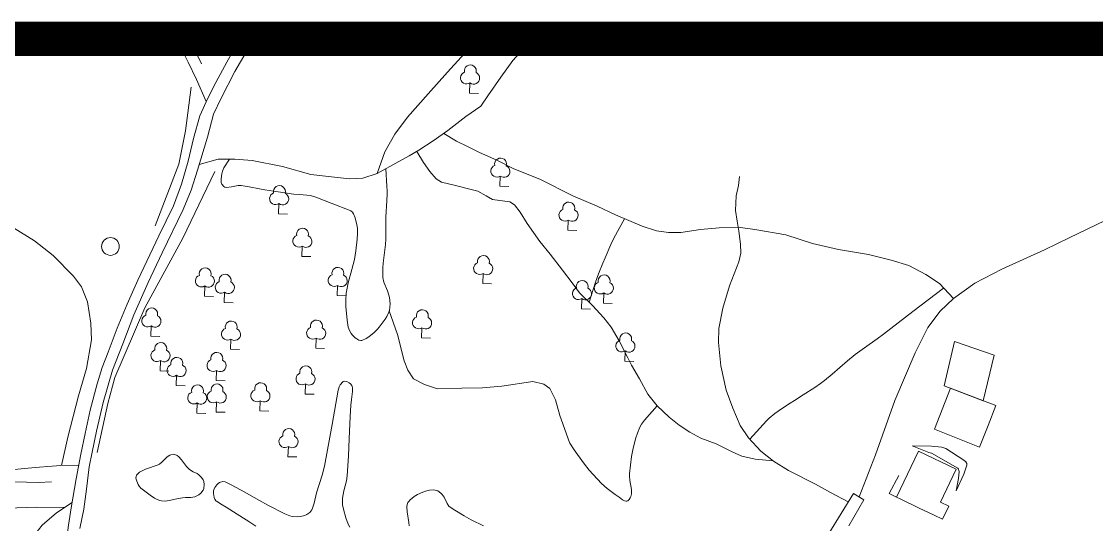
# Model space of a CAD drawing. Header units: millimetres. Extents: x 10 to 1007146, y 455139 to 1110758.
# Drawn here: x 503376.89 to 503401.91, y 555463.09 to 555474.79 of the extents above; entities that cross this region are included whole.
import ezdxf

# ---------------------------------------------------------------- set-up
doc = ezdxf.new("R2010")
doc.units = ezdxf.units.MM
doc.header["$LTSCALE"] = 10
doc.layers.add('CADRE', color=7, linetype='Continuous')
for name, color, linetype, lineweight in [('Hceau', 152, 'Continuous', 0), ('Hpuit', 152, 'Continuous', 0), ('OACCIDENT', 5, 'Continuous', 0), ('PBDUR', 1, 'Continuous', 0), ('PCLOTURE GRILLAGE', 30, 'Continuous', 0), ('PISTE', 1, 'Continuous', 0), ('PLIMCULTURE', 2, 'Continuous', 0), ('PMUR', 4, 'Continuous', 0), ('PVCLOTURE', 70, 'Continuous', 0), ('Varbre', 70, 'Continuous', 0), ('Vbrousailles', 70, 'Continuous', 0), ('Vjardin', 70, 'Continuous', 0), ('VVERGER PLANTATION', 3, 'Continuous', 0)]:
    doc.layers.add(name, color=color, linetype=linetype, lineweight=lineweight)

# ---------------------------------------------------------------- blocks, each defined once
blk = doc.blocks.new('A_I_B_1_1_1_1')
at = {"color": 0, "linetype": 'ByBlock', "flags": 128}
blk.add_lwpolyline([(1865.42538, 0.005183), (0, 0), (0.000733, 2131.921546)], dxfattribs=at)
at = {"color": 0, "linetype": 'ByBlock', "lineweight": -2}
for centre, radius, start, end in [((-0.006168, 4618.737865), 1244.033794897658, 344.52592, 195.330408), ((-740.717811, 3132.577247), 1244.980238706148, 111.637039, 306.510073), ((743.758883, 3129.093826), 1243.997082369691, 233.281948, 68.53724)]:
    blk.add_arc(centre, radius, start, end, dxfattribs=at)
blk = doc.blocks.new('puits_4')
at = {"layer": 'Hpuit', "color": 152, "linetype": 'Continuous', "lineweight": 0}
blk.add_circle((0, 0), 184.0799125992892, dxfattribs=at)

msp = doc.modelspace()

# ---------------------------------------------------------------- linework, layer by layer
at = {"elevation": -0.3541890150082452}
msp.add_lwpolyline([(503345.1074652424, 555474.3865933891), (503435.1138354588, 555474.3934711379), (503435.1209353135, 555381.4804874847), (503345.1145650972, 555381.473609736)], close=True, dxfattribs=at)
at = {"layer": 'CADRE', "color": 0, "lineweight": -2, "const_width": 0.8, "elevation": -0.3541890150082452, "flags": 128}
msp.add_lwpolyline([(503345.1074652424, 555474.3865933891), (503435.381180128, 555474.3865933891), (503435.3794921524, 555381.473609736), (503345.1074652424, 555381.4752497661)], close=True, dxfattribs=at)
at = {"layer": 'Hceau', "color": 0}
msp.add_polyline3d([(503377.58926362, 555464.0787491746, 9.617956610362716), (503377.2904309506, 555464.0640777505, 9.567585120364427), (503376.4578058855, 555464.0861041516, 9.46684214036785), (503376.1589793607, 555464.0466864462, 9.433261147035658), (503375.7344455461, 555463.9659257454, 9.416470650369561), (503375.283109987, 555463.924325375, 9.349308663705179), (503374.9368585104, 555463.9797309504, 9.315727670372985), (503374.4999287804, 555464.0226917565, 9.231775187042503), (503373.9916757981, 555464.070317669, 9.207729069020411)], dxfattribs=at)
at = {"layer": 'OACCIDENT', "color": 0}
for points in [[(503398.6415353941, 555463.8694152711, 14.88494400285509), (503398.6936976578, 555464.1578486484, 14.88494400285509), (503398.7145184293, 555464.3190387839, 14.88494400285509), (503398.7088814803, 555464.3459752351, 14.88494400285509), (503398.698264767, 555464.3719548072, 14.88494400285509), (503398.6816511606, 555464.3949934572, 14.88494400285509), (503398.0678994095, 555464.7494087194, 14.89333925118813), (503398.0074871797, 555464.7658189404, 14.89333925118813), (503397.6227634691, 555464.9142552556, 14.93531549285337), (503398.071782558, 555464.9067477237, 15.01087272785081), (503398.3119841808, 555464.8859386985, 15.05284896951605), (503398.4000826667, 555464.8583551743, 15.05284896951605), (503398.8239923654, 555464.5811262067, 15.03605847284995), (503398.8682322745, 555464.5419346353, 15.03605847284995), (503398.8936435645, 555464.5068749976, 15.03605847284995), (503398.8882320018, 555464.470065114, 15.0276632245169), (503398.8191586671, 555464.2624412022, 14.97729173451861), (503398.6415353941, 555463.8694152711, 14.88494400285509)], [(503373.9896762366, 555464.2905350669, 9.20563708507246), (503374.3792765791, 555464.2021580592, 9.272799071736845), (503375.0347731921, 555464.1408059736, 9.390332548399517), (503375.5954335385, 555464.1536288465, 9.440704038397806), (503376.4034094949, 555464.3130876977, 9.558237515060478), (503376.8053414527, 555464.3711591284, 9.608609005058767), (503377.2093387829, 555464.412732039, 9.658980495057056), (503377.6092166711, 555464.4419265686, 9.726142481721439), (503377.8112162672, 555464.4585879907, 9.793304468385825), (503378.2275052155, 555464.4698295845, 9.850139068297471)], [(503377.8923987021, 555463.4823621416, 9.817672068450753), (503377.2430995747, 555463.4880311454, 9.733719585120273), (503376.5505208976, 555463.4647904348, 9.683348095121984), (503375.7775596592, 555463.4146728545, 9.6161861084576), (503375.0107913538, 555463.3274348694, 9.53223362512712), (503374.1615607395, 555463.2875688873, 9.414700148464444), (503373.8408068077, 555463.2836446165, 9.31270414967)]]:
    msp.add_polyline3d(points, dxfattribs=at)
at = {"layer": 'PBDUR', "color": 0, "lineweight": 13}
for points in [[(503399.2464902338, 555465.0418446108, 15.61357331444919), (503399.1854706286, 555464.8884230527, 15.61357331444919), (503398.1362234355, 555465.3057352589, 15.61357331444919), (503398.5148602303, 555466.2577412528, 15.61357331444919), (503399.5688582213, 555465.8523737213, 15.61357331444919), (503399.3851774932, 555465.3905458044, 15.61357331444919), (503399.3851774932, 555465.3905458044, 15.91580225443892), (503399.2464902338, 555465.0418446108, 15.91580225443892)], [(503398.131696424, 555463.3027039882, 15.27776338112727), (503397.7802369859, 555463.4708678732, 15.27776338112727), (503397.7802369859, 555463.4708678732, 15.54641132778481), (503397.3532087065, 555463.6751893555, 15.54641132778481), (503397.3532087065, 555463.6751893555, 15.27776338112727), (503397.2527553275, 555463.7232536551, 15.27776338112727), (503397.765539156, 555464.7949628584, 15.27776338112727), (503398.6444803645, 555464.3744131916, 15.27776338112727), (503398.2770625673, 555463.606516523, 15.27776338112727), (503398.2770625673, 555463.606516523, 15.01514893154173), (503398.4740604668, 555463.5122584223, 15.01514893154173), (503398.3286943235, 555463.2084457756, 15.01514893154173), (503398.131696424, 555463.3027039882, 15.01514893154173)]]:
    msp.add_polyline3d(points, close=True, dxfattribs=at)
at = {"layer": 'PBDUR', "color": 0, "linetype": 'Continuous', "lineweight": 0}
msp.add_3dface([(503399.2702978487, 555465.9672000314, 15.85879280948866), (503399.5261569212, 555467.0233905185, 15.85879280948866), (503398.6049482072, 555467.3458532541, 15.85879280948866), (503398.3652115378, 555466.3152961474, 15.85879280948866)], dxfattribs=at)
at = {"layer": 'PCLOTURE GRILLAGE', "color": 0, "linetype": 'Continuous', "lineweight": 0}
msp.add_polyline3d([(503381.0810409368, 555473.7998069066, 10.36157658931696), (503380.7908575549, 555474.3893201007, 10.34716092855423)], dxfattribs=at)
at = {"layer": 'PISTE', "color": 0}
for points in [[(503381.9640910947, 555474.3894097521, 10.29991527111202), (503381.8854063608, 555474.2275444862, 10.28862412003566), (503381.6690277113, 555473.8447710051, 10.27183362336956), (503381.4145819331, 555473.3718324463, 10.23825263003737), (503381.2252125612, 555473.0055288125, 10.20467163670518), (503381.0414363627, 555472.5918896139, 10.18788114003908), (503380.8953591969, 555472.0668943563, 10.17109064337299), (503380.7677002348, 555471.5355661233, 10.1375096500408), (503380.6174144289, 555471.002385065, 10.1207191533747), (503380.4264312905, 555470.5024634305, 10.08713816004251), (503380.0871295937, 555469.8023963607, 10.07034766337641), (503379.6033114623, 555468.7721796955, 10.00318567671203)], [(503379.8382706845, 555468.715689345, 10.00318567671203), (503380.1650381649, 555469.4054837028, 10.08713816004251), (503380.6538768865, 555470.4165538765, 10.1207191533747), (503380.8401081702, 555470.8670913867, 10.1375096500408), (503380.9874583008, 555471.3302841693, 10.17109064337299), (503381.2227047655, 555472.0968786534, 10.18788114003908), (503381.3585487761, 555472.6279820714, 10.20467163670518), (503381.5377486543, 555473.0066541512, 10.22146213337128), (503381.8574847291, 555473.6245829667, 10.25504312670347), (503382.3087168632, 555474.3894360863, 10.33789517508746)], [(503381.1891418083, 555472.924341542, 10.20137599801956), (503380.9649057025, 555473.4388987302, 10.16779500468737), (503380.768105543, 555473.8399955619, 10.15100450802127), (503380.6034775818, 555474.1790516159, 10.13421401135517), (503380.5182044465, 555474.389299266, 10.13421401135517)], [(503381.0264244898, 555471.4572627037, 10.17387182124076), (503381.4670851806, 555471.5827549679, 10.25782430457124), (503381.8549864786, 555471.5875818777, 10.29140529790343), (503382.2629105725, 555471.5511745368, 10.37535778123391), (503382.9691919929, 555471.4115677294, 10.52647225122878), (503383.6256831582, 555471.2272299207, 10.71116771455584), (503384.1093774871, 555471.1778434949, 10.81191069455241), (503384.5273873939, 555471.1269772847, 10.96302516454728), (503384.8374914618, 555471.1468539523, 11.06376814454386), (503385.1691058428, 555471.2486620521, 11.14772062787434), (503385.671179617, 555471.5316977474, 11.33241609120139), (503385.9169132569, 555471.6588911051, 11.41636857453187), (503386.1381237325, 555471.7945102989, 11.46674006453016), (503386.4732031276, 555472.0133079045, 11.50032105786236), (503386.8126094799, 555472.2505446045, 11.53390205119455), (503387.2310774463, 555472.5774224052, 11.56748304452674), (503387.5787160277, 555472.8166402294, 11.60106403785893), (503387.7458154114, 555473.0594864524, 11.61785453452503), (503388.046564469, 555473.4941464408, 11.61785453452503), (503388.3261999817, 555473.879719142, 11.61785453452503), (503388.6174028161, 555474.2036015317, 11.61785453452503), (503388.7208141832, 555474.2704473641, 11.61785453452503), (503388.8568074207, 555474.3164791642, 11.61785453452503), (503389.0151614628, 555474.3899485527, 11.6392095974807)], [(503394.3879753628, 555464.5665852709, 14.44831474874508), (503393.9619191291, 555464.604071415, 14.39794325874679), (503393.6553809864, 555464.6784766811, 14.3307812720824), (503393.4289780685, 555464.7762586512, 14.29720027875021), (503393.0619097609, 555464.9631514783, 14.21324779541973), (503392.7021992215, 555465.097980112, 14.11250481542315), (503392.4443642874, 555465.238013189, 14.06213332542487), (503392.1967995034, 555465.4019692551, 13.99497133876048), (503391.9614043753, 555465.5818322244, 13.94459984876219), (503391.6871474983, 555465.8500104608, 13.8942283587639), (503391.4707786917, 555466.1177363072, 13.82706637209952), (503391.2714400393, 555466.4733405492, 13.74311388876904), (503391.0856885836, 555466.7968343402, 13.62558041210636), (503391.0039001149, 555466.967495766, 13.57520892210808), (503390.8035902331, 555467.357668768, 13.4744659421115), (503390.6125279304, 555467.681332185, 13.39051345878102), (503390.4462814613, 555467.8960824714, 13.28977047878444), (503390.1784110661, 555468.1841349874, 13.13865600878958), (503389.8764233959, 555468.4764919946, 12.98754153879471), (503389.7043661387, 555468.7094081468, 12.93717004879642), (503389.4807833789, 555469.003139123, 12.85321756546594), (503389.1958206564, 555469.3738706565, 12.76926508213546), (503388.9561598665, 555469.6677327132, 12.66852210213888), (503388.6637893142, 555470.0908668208, 12.55098862547621), (503388.500111053, 555470.3518988524, 12.46703614214573), (503388.3674963318, 555470.5220854768, 12.39987415548135), (503388.2557993745, 555470.5934567011, 12.36629316214915), (503387.8564391782, 555470.6450279703, 12.21517869215429), (503387.7026828684, 555470.7288209484, 12.1480167054899), (503387.509022744, 555470.8370972421, 12.04727372549333), (503387.3227459771, 555470.8909578912, 11.96332124216284), (503386.9960772324, 555470.9701209414, 11.84578776550017), (503386.6673986639, 555471.0493002926, 11.74504478550359), (503386.5437159572, 555471.1268086471, 11.67788279883921), (503386.3949988458, 555471.2951133935, 11.59393031550873), (503386.2467674853, 555471.5036774225, 11.50997783217825), (503386.0888291435, 555471.764288899, 11.45551528169895)], [(503396.1304391591, 555463.6129464548, 14.59942921873994), (503395.715910255, 555463.8323123937, 14.5574529770747), (503395.3713913363, 555464.0297772333, 14.53226723207556), (503394.7430043775, 555464.3423791224, 14.48189574207727), (503394.3925761213, 555464.562996374, 14.44831474874508), (503394.1000892778, 555464.7911587772, 14.44831474874508), (503393.812627757, 555465.1052387599, 14.44831474874508), (503393.6185779931, 555465.3906059599, 14.43152425207898), (503393.4458723049, 555465.7917486238, 14.43152425207898), (503393.2893888194, 555466.214753978, 14.43152425207898), (503393.1704718362, 555466.7753975982, 14.39794325874679), (503393.1151670624, 555467.3175552648, 14.39794325874679), (503393.1171721257, 555467.6493725722, 14.38115276208069), (503393.2126422286, 555468.1223911069, 14.3643622654146), (503393.3665116855, 555468.6409321334, 14.3643622654146), (503393.5886331459, 555469.1949237854, 14.3643622654146), (503393.6329545061, 555469.3964772725, 14.3475717687485), (503393.6215700933, 555469.6104581866, 14.26361928541802), (503393.5872858159, 555469.9105740541, 14.16287630542144), (503393.5502116315, 555470.1447448088, 14.09571431875706), (503393.5113356112, 555470.3949214704, 13.97818084209439), (503393.5213434369, 555470.7286755575, 13.8942283587639), (503393.5801575765, 555470.9740940934, 13.82706637209952), (503393.6045805376, 555471.1798003647, 13.77669488210123)], [(503396.3854589607, 555463.7282952744, 14.64575800488761), (503396.7662860586, 555464.7120220421, 14.84724396488077), (503397.2159155217, 555465.9747701463, 15.1494729048705), (503397.6875298108, 555467.0775700769, 15.45170184486023), (503397.9849998038, 555467.6674072496, 15.60281631485509), (503398.2688994125, 555468.0502931254, 15.66997830151948), (503398.5814785825, 555468.3475667859, 15.77072128151605), (503399.0809237497, 555468.7009000604, 15.87146426151263), (503399.7028044367, 555469.0234531732, 15.95541674484311), (503400.6966758805, 555469.4779953667, 16.07295022150578), (503401.2724775751, 555469.7572414839, 16.15690270483627), (503402.3204220763, 555470.2609822857, 16.25764568483284)], [(503376.8150316218, 555455.6986334723, 9.894047448382402), (503376.9446415363, 555456.6195049603, 9.90244269671545), (503377.0845457983, 555457.5816291345, 9.94441893838069), (503377.3335814666, 555458.9377259152, 9.961209435046786), (503377.5003073865, 555459.7802701094, 9.961209435046786), (503377.5743879027, 555460.2350436873, 9.93602369004764), (503377.6762060172, 555461.0321601506, 9.919233193381546), (503377.8161126673, 555461.9850045533, 9.910837945048499), (503377.9282624896, 555462.6728367165, 9.90244269671545), (503377.9879305721, 555463.0708875371, 9.885652200049355), (503378.0496581518, 555463.4751268204, 9.843675958384114), (503378.1659325865, 555464.1516209003, 9.826885461718017), (503378.2770800639, 555464.7260336294, 9.868861703383258), (503378.3748545102, 555465.2076372092, 9.94441893838069), (503378.4932234145, 555465.7490623132, 9.961209435046786), (503378.6507329277, 555466.3585748648, 9.969604683379835), (503378.7691419621, 555466.7381211139, 9.969604683379835), (503378.9061045815, 555467.0960319871, 9.98639518004593), (503379.1161796604, 555467.6571329342, 9.994790428378979), (503379.3509870855, 555468.2131015733, 10.00318567671203), (503379.6033114623, 555468.7721796955, 10.00318567671203)], [(503379.8382706845, 555468.715689345, 10.00318567671203), (503379.5076779509, 555467.9678514029, 10.00318567671203), (503379.2471397031, 555467.2881296879, 10.01158092504508), (503379.0092548839, 555466.6754491201, 9.98639518004593), (503378.790982394, 555465.9277158026, 9.977999931712882), (503378.6396707596, 555465.257375449, 9.952814186713738), (503378.5336536144, 555464.7716399934, 9.90244269671545), (503378.4708795006, 555464.432357577, 9.852071206717161), (503378.4040283386, 555463.9126329777, 9.835280710051066), (503378.3412859342, 555463.4454971997, 9.843675958384114), (503378.2465960133, 555462.9917356332, 9.90244269671545)], [(503395.6818140186, 555462.8786629686, 14.42748154822836), (503396.2513146101, 555463.8107883757, 14.64575800488761), (503396.4956206537, 555463.6605504561, 14.64575800488761), (503396.1421649082, 555463.0556450194, 14.51143403155884)], [(503374.7375125021, 555458.5633269177, 9.475372720104028), (503375.3200602041, 555459.5584540638, 9.576115700100607), (503375.9046766795, 555460.5453122723, 9.660068183431086), (503376.3508608183, 555461.3997056066, 9.693649176763278), (503376.5904741004, 555461.8755095056, 9.693649176763278), (503376.8032433102, 555462.2603078686, 9.710439673429374), (503377.1172525389, 555462.7485879783, 9.77760166009376), (503377.3755037038, 555463.0693292585, 9.794392156759855), (503377.7102277136, 555463.3611940416, 9.794392156759855), (503378.0713610778, 555463.6013960365, 9.840541956213064)]]:
    msp.add_polyline3d(points, dxfattribs=at)
at = {"layer": 'PLIMCULTURE', "color": 0}
for points in [[(503387.521153653, 555474.3898343896, 11.13106862854436), (503386.8082876474, 555473.6064727018, 11.08804876983605), (503386.3576100485, 555473.1020184972, 11.10483926650215), (503385.8736850711, 555472.5589044318, 11.10483926650215), (503385.582133317, 555472.1678105525, 11.10483926650215), (503385.3476691149, 555471.7536043273, 11.10483926650215), (503385.1691058428, 555471.2486620521, 11.13842025983434)], [(503371.4727655449, 555472.6799897874, 9.114850757662234), (503371.5864997179, 555472.762837752, 9.114850757662234), (503371.7271368314, 555472.7815549029, 9.148431750994424), (503372.1573817807, 555472.5852556061, 9.198803240992714), (503372.868960183, 555472.1801423102, 9.2659652276571), (503373.7874097569, 555471.5868588381, 9.366708207653675), (503374.7410235879, 555470.977044115, 9.433870194318061), (503375.5353328392, 555470.5699163487, 9.517822677648542), (503376.1496776988, 555470.2702736352, 9.568194167646828), (503376.71024281, 555469.9912881899, 9.635356154311214), (503377.1984249836, 555469.6874231002, 9.702518140975599), (503377.6328418446, 555469.344205261, 9.752889630973888), (503378.1045198183, 555468.8665068976, 9.82005161763827), (503378.2865873744, 555468.6141713979, 9.836842114304368), (503378.4273131918, 555468.2645508398, 9.87042310763656), (503378.5039569688, 555467.7741744568, 9.887213604302657), (503378.5247332568, 555467.3851573619, 9.887213604302657), (503378.4049354506, 555466.7166896537, 9.887213604302657), (503378.2189464005, 555466.0771483687, 9.87042310763656), (503377.9709859955, 555465.1209611165, 9.803261120972175), (503377.8241263415, 555464.4589366525, 9.795067022789187)]]:
    msp.add_polyline3d(points, dxfattribs=at)
at = {"layer": 'PMUR', "color": 0, "linetype": 'Continuous', "lineweight": 0, "extrusion": (0.02369347354471728, 0.04713573008375936, 0.9986074515348144), "elevation": 38124.26095674287, "flags": 128}
msp.add_lwpolyline([(-200303.1732486806, -721369.9036963142), (-200303.1644945633, -721369.4262924583), (-200303.3541661701, -721369.4262924584)], dxfattribs=at)
at = {"layer": 'PVCLOTURE', "color": 0, "linetype": 'Continuous', "lineweight": 0}
for points in [[(503380.0043580648, 555470.0320782101, 10.33899561003395), (503380.5503901689, 555471.4661629021, 10.42294809336443), (503380.7058848356, 555472.2468947108, 10.47331958336272), (503380.8373969577, 555473.2562297625, 10.47331958336272)], [(503381.3938431886, 555471.2948870509, 10.52369107336101), (503380.6468619709, 555469.7450936532, 10.5572720666932), (503379.7653283209, 555468.1263969988, 10.37257660336614), (503379.0627815404, 555466.5083462395, 10.28862412003566), (503378.8991145531, 555465.9025907067, 10.27183362336956), (503378.6508177289, 555464.7624785368, 10.20467163670518)]]:
    msp.add_polyline3d(points, dxfattribs=at)
at = {"layer": 'Vbrousailles', "color": 0}
for points in [[(503390.102778947, 555468.2573551388, 13.10080966962098), (503390.2535316572, 555468.7244010407, 13.11760016628707), (503390.3206263495, 555468.9151033387, 13.13149127998886), (503390.4203660722, 555469.1651980209, 13.15833189633942), (503390.4719835229, 555469.2897928237, 13.16797165628536), (503390.6038229668, 555469.598671473, 13.17533193840391), (503390.6790682186, 555469.7482972271, 13.16797165628536), (503390.9261367907, 555470.1980793363, 13.13000129131471)], [(503393.8408627748, 555465.0743892753, 14.44831474874508), (503394.2285458671, 555465.4987074758, 14.64980070873823), (503394.2898738012, 555465.5605832397, 14.67801075799687), (503394.4265247219, 555465.6732728021, 14.72366949139092), (503394.5756495204, 555465.7757887247, 14.76052989259529), (503394.7810553919, 555465.906141211, 14.80750209057521), (503394.8816263102, 555465.9722628201, 14.83449617206529), (503395.0838321687, 555466.1036637963, 14.89584797526334), (503395.3540505428, 555466.2756361455, 14.9795047219792), (503395.4860416256, 555466.3667106098, 15.01919163539234), (503395.5783773239, 555466.4362977077, 15.04467278119617), (503395.7584897085, 555466.584998819, 15.0864538053535), (503396.1131821342, 555466.8939456524, 15.15877842199614), (503396.2950213072, 555467.0390126486, 15.2038870987194), (503396.5133690209, 555467.1963727424, 15.27504757425985), (503396.805125185, 555467.4027141976, 15.37904376895381), (503396.9501759509, 555467.5109123846, 15.42216355537865), (503397.6379491489, 555468.0444380867, 15.59006852203961), (503398.3513657666, 555468.5872024243, 15.74729327764456)], [(503389.6445816845, 555464.997266426, 13.11985837615202), (503389.4205314083, 555465.621495683, 13.08627738281982), (503389.3198847935, 555465.9849393377, 13.01911539615544), (503389.186028913, 555466.2504195478, 12.95195340949106), (503389.0481609951, 555466.3504230616, 12.86800092616057), (503388.7888836702, 555466.4110290315, 12.7504674494979), (503388.0700950968, 555466.3077807205, 12.49860999950646), (503387.6220974018, 555466.2629200027, 12.29712403951331), (503387.1423162644, 555466.2566627974, 12.11242857618625), (503386.5738098072, 555466.2470780999, 11.86057112619481), (503386.274614502, 555466.3402975667, 11.72624715286604), (503386.0182291066, 555466.4735426926, 11.64229466953556), (503385.8856824331, 555466.6804787943, 11.59192317953727), (503385.799562392, 555466.8930991164, 11.54155168953898), (503385.6396392924, 555467.5039337856, 11.50797069620678), (503385.451100277, 555468.0574322068, 11.40593652701659)], [(503391.6871474983, 555465.8500104608, 13.8942283587639), (503391.39002201, 555465.5126050002, 13.77669488210123), (503391.3221377779, 555465.4207107973, 13.74463051836456), (503391.2846795612, 555465.3542925655, 13.72177238394992), (503391.2238391428, 555465.214364536, 13.67595190210465), (503391.1855948475, 555465.1003836921, 13.64033511702002), (503391.1272721448, 555464.8632948473, 13.57520892210808), (503391.091094098, 555464.6656849508, 13.54184575748596), (503391.0398136689, 555464.2688797306, 13.50804693544369), (503391.0378299531, 555464.2172779051, 13.50416833071382), (503391.0502725744, 555464.1136940281, 13.49901084982122), (503391.0900470102, 555463.9058420237, 13.48747846509108), (503391.088378578, 555463.8020520004, 13.4744659421115), (503391.0716749798, 555463.7400611057, 13.46461764419697), (503391.0581179719, 555463.7096265109, 13.45964508264098), (503391.0320622904, 555463.6696148929, 13.45215025267581), (503390.9999811469, 555463.6416396978, 13.4446381844674), (503390.9819758245, 555463.6340178992, 13.44088494877931), (503390.9630528913, 555463.6316563808, 13.4371641747181), (503390.9231287555, 555463.6408182549, 13.42972061173609), (503390.8820669095, 555463.66298361, 13.42226775801258), (503390.8043676727, 555463.7198775318, 13.40730395544711), (503390.7094941117, 555463.7884480436, 13.38403904326657), (503390.523691647, 555463.9269217508, 13.32796091119805), (503390.3927656076, 555464.0428356861, 13.28977047878444), (503390.1961560315, 555464.2482257488, 13.24043272369756), (503390.1026306126, 555464.3551808944, 13.21833105712605), (503389.9690054185, 555464.5227112969, 13.18902749878787), (503389.7511063407, 555464.8239373134, 13.14336204919515), (503389.6533830034, 555464.9816184675, 13.12186551212348), (503389.6445816845, 555464.997266426, 13.11985837615202)]]:
    msp.add_polyline3d(points, dxfattribs=at)
at = {"layer": 'Vjardin', "color": 0}
for points in [[(503381.7362375945, 555471.5861041949, 10.281125036478), (503381.6045638666, 555471.3820438159, 10.3147060298102), (503381.5674023948, 555471.3024292839, 10.32253028931996), (503381.5519762356, 555471.2445977166, 10.32498125408662), (503381.535867933, 555471.1281905465, 10.33149652647629), (503381.5401791941, 555471.0458796076, 10.34633417644348), (503381.5547593333, 555471.005602223, 10.35541660383675), (503381.5993107851, 555470.9470657844, 10.36507751980849), (503381.6207005829, 555470.9332504071, 10.36564738926533), (503381.6647111123, 555470.9280319257, 10.36507751980849), (503381.7794819215, 555470.9436154487, 10.37175599582575), (503381.9324078812, 555470.9741349071, 10.38678919911077), (503382.007752804, 555470.9722594573, 10.39865851314068), (503382.1915598164, 555470.940166715, 10.44395322856701), (503382.4338118819, 555470.8960867778, 10.51820091676113), (503382.5562333274, 555470.8751736064, 10.54977298313554), (503382.7591551382, 555470.8424372338, 10.58366594389579), (503383.0317095182, 555470.7990730964, 10.62135545982553), (503383.1662357266, 555470.7775554967, 10.65051596313212), (503383.2313631325, 555470.7690349306, 10.6694692996421), (503383.3608459816, 555470.7599398983, 10.71438477371706), (503383.5313138989, 555470.7490478326, 10.78012460531383), (503383.6153544855, 555470.7372128126, 10.81156212384163), (503383.7395974981, 555470.7028263024, 10.85200192312527), (503384.1009165611, 555470.5622159282, 10.95274490312185), (503384.5398163458, 555470.3922063973, 11.07027837978452), (503384.5598018533, 555470.3819114323, 11.07552574580261), (503384.5927882452, 555470.3510714894, 11.0847376838935), (503384.6181959427, 555470.3102911054, 11.09240086657191), (503384.6546017498, 555470.2167933199, 11.10385937311671), (503384.697973828, 555470.0572999, 11.11925043785402), (503384.7103405361, 555469.9774182659, 11.12661251095888), (503384.7138381175, 555469.8571812265, 11.13744036644891), (503384.7042604191, 555469.7232406874, 11.14979100804991), (503384.6726620489, 555469.4551519116, 11.1739721216652), (503384.6388791158, 555469.2545425199, 11.1878118564472), (503384.5824059217, 555469.017723024, 11.18984977499588), (503384.4963928268, 555468.7053092234, 11.17588142500943), (503384.4621706935, 555468.5481323357, 11.1710213597811), (503384.4505913936, 555468.4706739791, 11.17005400329984), (503384.439449685, 555468.3137060499, 11.16856849209147), (503384.4413533114, 555468.1550846938, 11.1679889960832), (503384.4700032056, 555467.8380733501, 11.1710213597811), (503384.4852896415, 555467.7307192165, 11.17722958995507), (503384.4968750173, 555467.678860414, 11.18318417169273), (503384.5238593637, 555467.6026434712, 11.1955324626242), (503384.567362114, 555467.5275632761, 11.21182372185609), (503384.5970623216, 555467.490186318, 11.22139284977939), (503384.6599432564, 555467.4276559254, 11.2403777524231), (503384.6928199448, 555467.4027495119, 11.25023735593872), (503384.7425889646, 555467.3767391267, 11.26536827991434), (503384.7914718073, 555467.3679753125, 11.2807841945867), (503384.8150779815, 555467.3713359992, 11.28855483644377), (503384.9108099312, 555467.4118652754, 11.321900650886), (503384.9743295085, 555467.4527659584, 11.34486669222588), (503385.0982827523, 555467.5556172226, 11.38929781644035), (503385.1766826459, 555467.6343630314, 11.41259149633852), (503385.2122878362, 555467.6747697317, 11.41928138989351), (503385.2645712323, 555467.7388581277, 11.42287880977254), (503385.3531064964, 555467.8606725589, 11.41597623659311), (503385.3915721309, 555467.9243193163, 11.41073110930791), (503385.4403262631, 555468.0266690667, 11.40608831310645), (503385.452985699, 555468.0638002028, 11.40592734821174), (503385.4678514213, 555468.1402840661, 11.40620774950606), (503385.4711796103, 555468.2182273733, 11.40675612712718), (503385.4547426675, 555468.3712798901, 11.40608831310645), (503385.4427277051, 555468.4227960218, 11.40472861868643), (503385.4061379356, 555468.5242767789, 11.40084363356783), (503385.3249319808, 555468.7272237998, 11.39208022561121), (503385.3044376481, 555468.8322279853, 11.38929781644035), (503385.2998026437, 555469.0539953924, 11.38811565353841), (503385.3064010259, 555469.164634524, 11.38929781644035), (503385.329764418, 555469.3509924652, 11.39498822769713), (503385.3649472704, 555469.5994247686, 11.40431602021502), (503385.3746875265, 555469.7242390134, 11.40608831310645), (503385.3706036496, 555470.235221761, 11.40608831310645), (503385.3937186546, 555470.6207973597, 11.40608831310645), (503385.3983328267, 555470.7727290964, 11.4050534588286), (503385.3990772573, 555470.8482237039, 11.39872131478923), (503385.3957315307, 555470.9573076116, 11.37250731977425), (503385.3694211601, 555471.3615865094, 11.22140964027605)], [(503384.5301215482, 555463.0293069973, 11.46284802740296), (503384.4940677983, 555463.0962216477, 11.45904811413414), (503384.4379676353, 555463.2395066762, 11.45210725862231), (503384.3826126512, 555463.4440990144, 11.4453037493732), (503384.3664307605, 555463.546554732, 11.4421003464826), (503384.3616202114, 555463.6485709598, 11.43797369014865), (503384.3643480379, 555463.699286304, 11.43531676195621), (503384.396034344, 555463.8712994165, 11.4210394668311), (503384.4535918782, 555464.1006662535, 11.39595077090268), (503384.4700606411, 555464.2167557749, 11.38494527195792), (503384.5000826854, 555464.6859779024, 11.35136427862573), (503384.5196558636, 555465.0779300372, 11.3354895356478), (503384.5443281623, 555465.6007959377, 11.32479119085539), (503384.5569065443, 555465.8622076944, 11.31778328529353), (503384.5707370171, 555465.9980641303, 11.31233745560485), (503384.5932694073, 555466.1783564971, 11.29757457931616), (503384.5963172802, 555466.2683676725, 11.28420229196134), (503384.5896536638, 555466.3009608755, 11.27618751628275), (503384.5793250105, 555466.3219298496, 11.26870679033478), (503384.5477474274, 555466.360432635, 11.2497715875612), (503384.5477474274, 555466.360432635, 11.2497715875612), (503384.5208942739, 555466.3824071045, 11.23502953148837), (503384.4608651875, 555466.4136712356, 11.20320180181805), (503384.4169623875, 555466.4226778852, 11.17967876373543), (503384.3803528893, 555466.416123212, 11.15873788016676), (503384.3665648504, 555466.4061152462, 11.14987831863257), (503384.310034146, 555466.3330337596, 11.10900789907777), (503384.2851354121, 555466.287548752, 11.09217934395256), (503384.266615303, 555466.2387804585, 11.0830987075456), (503384.2607161364, 555466.213793174, 11.08271633196819), (503384.1191429805, 555465.4161334666, 11.13308782196648), (503383.9409789382, 555464.4459933841, 11.20024980863086), (503383.8877928609, 555464.2372000531, 11.2077090427431), (503383.7548541131, 555463.8254409092, 11.20024980863086), (503383.7032445352, 555463.5846331465, 11.18639182817582), (503383.6672680002, 555463.4643225707, 11.16666881529867), (503383.6496702379, 555463.4288847707, 11.15825576903916), (503383.5994422693, 555463.3685790949, 11.14052869846903), (503383.53476242, 555463.3224568146, 11.12183886082006), (503383.4869272546, 555463.2996419262, 11.10898551174887), (503383.3888875503, 555463.2731963424, 11.08271633196819), (503383.3071982973, 555463.2675510678, 11.06101853280981), (503383.1948677977, 555463.2771493348, 11.03216988499464), (503383.1393699295, 555463.2890710479, 11.01736839056361), (503383.0221830372, 555463.3326388052, 10.98197335197161), (503382.6250462758, 555463.5360671903, 10.8362147146033), (503382.4291291172, 555463.6436064327, 10.76369689531236), (503382.0077976061, 555463.8863222837, 10.6125824253175), (503381.7572726019, 555464.018778592, 10.52311448770549), (503381.630508339, 555464.0779287654, 10.47825845198873), (503381.5769381633, 555464.0865081977, 10.45736245501448), (503381.5266627643, 555464.0741425207, 10.43892895228129), (503381.502108248, 555464.0621873778, 10.43221208199498), (503381.4676351451, 555464.0384144374, 10.42788696199044), (503381.4396942275, 555464.0115740366, 10.42788696199044), (503381.3955382422, 555463.9515310923, 10.42788696199044), (503381.3664591524, 555463.8968641621, 10.42788696199044), (503381.3588319013, 555463.8675669609, 10.42788696199044), (503381.3592907303, 555463.8074985462, 10.42788696199044), (503381.3771292047, 555463.7177911957, 10.42788696199044), (503381.3937444914, 555463.6756911903, 10.42788696199044), (503381.4183240492, 555463.6411940827, 10.42788696199044), (503381.4342646003, 555463.6281483013, 10.42788696199044), (503381.5649106559, 555463.5463230825, 10.4437146915777), (503381.6543352238, 555463.4927827831, 10.46756201011927), (503381.8292089365, 555463.3856153534, 10.52862994198702), (503382.207890368, 555463.1411629043, 10.67974441198188), (503382.3488006086, 555463.0455977991, 10.7268244049504)], [(503380.0477741433, 555463.6658087705, 10.21306688503823), (503379.9908416303, 555463.6976222994, 10.20717801011085), (503379.8845737739, 555463.7740451917, 10.19627638837213), (503379.6726196271, 555463.9320298083, 10.17109064337299), (503379.6303742376, 555463.9795872292, 10.15925356709668), (503379.609212842, 555464.0161666196, 10.14806964114068), (503379.5758343827, 555464.0932721865, 10.12911440170775), (503379.5570273761, 555464.1661388186, 10.12155778271485), (503379.5577841775, 555464.2042546473, 10.1198504130772), (503379.5696941683, 555464.2388389434, 10.11992250027622), (503379.5808580402, 555464.2537161765, 10.1207191533747), (503379.6402287827, 555464.3036021448, 10.12601342084681), (503379.6832727363, 555464.329183517, 10.13001056648314), (503379.7746221156, 555464.3715300855, 10.1375096500408), (503380.072127728, 555464.4761881724, 10.15430014670689), (503380.1061441929, 555464.4947344201, 10.15863914685534), (503380.1672186227, 555464.5444691803, 10.17300352868983), (503380.2800164061, 555464.6585974328, 10.20887351446419), (503380.342301207, 555464.7024711707, 10.22146213337128), (503380.3656387132, 555464.7119524208, 10.2241799550983), (503380.4191850694, 555464.7206506316, 10.22934001053372), (503380.4606077002, 555464.7173591657, 10.23300593563915), (503380.515017675, 555464.6949354733, 10.23825263003737), (503380.5511064418, 555464.6648962265, 10.24228458797012), (503380.6150638557, 555464.593781159, 10.24952666499214), (503380.7310344852, 555464.4383481917, 10.26350587283311), (503380.7950110338, 555464.3717123824, 10.27183362336956), (503380.8243080797, 555464.3500031657, 10.27656238691396), (503380.8882235209, 555464.3154636176, 10.29065274784286), (503380.9779964702, 555464.2717258605, 10.31398963528578), (503381.0218913329, 555464.2435425601, 10.32531258655417), (503381.08281604, 555464.1842416142, 10.33899561003395), (503381.1177360223, 555464.1285415859, 10.3462591788917), (503381.1323369671, 555464.0913851084, 10.35010319519844), (503381.1445708285, 555464.0170738794, 10.35578610670005), (503381.1354918056, 555463.9285737235, 10.36023849866932), (503381.1179350127, 555463.884338602, 10.36045095442046), (503381.0681065538, 555463.8180718826, 10.35578610670005), (503381.0217468602, 555463.7786877971, 10.34945776850659), (503380.9906832412, 555463.7592356479, 10.34482795695589), (503380.928182791, 555463.73371816, 10.3348306713676), (503380.8335132666, 555463.7191024101, 10.3188204850499), (503380.705610975, 555463.7163205256, 10.29790322011321), (503380.6409580588, 555463.7103208182, 10.28862412003566), (503380.5078716456, 555463.6826318506, 10.27073429358451), (503380.3278238992, 555463.6431318813, 10.24678768723933), (503380.2388972627, 555463.6331949624, 10.23540955120523), (503380.1520122517, 555463.6362709465, 10.22480489738421), (503380.1096423941, 555463.6442053601, 10.21988080439526), (503380.0477741433, 555463.6658087705, 10.21306688503823)], [(503387.6418236561, 555463.0563803543, 12.33968626951219), (503387.358583276, 555463.1989412582, 12.27484159526102), (503387.1915575627, 555463.2884107609, 12.24290819739835), (503386.9744914046, 555463.4197221635, 12.20783027532005), (503386.8688276231, 555463.4909033327, 12.19088911193053), (503386.8400935984, 555463.515805921, 12.18624385312289), (503386.7970503074, 555463.5782349599, 12.17968593287169), (503386.729888482, 555463.7226087344, 12.16794747277914), (503386.6836133296, 555463.7868511237, 12.15730811859834), (503386.650260617, 555463.8185278769, 12.14613471468692), (503386.5784571746, 555463.8683678899, 12.11290542629156), (503386.5204023418, 555463.8875584614, 12.09014613193396), (503386.476904353, 555463.8915390747, 12.07783466815851), (503386.3860699336, 555463.8851431258, 12.05547532343149), (503386.2925505809, 555463.862907153, 12.03455055873963), (503386.2301544971, 555463.8412404056, 12.02045907844428), (503386.1091351099, 555463.7867687192, 11.98940315193738), (503386.0289916841, 555463.7388767701, 11.95725931318317), (503385.9393038321, 555463.6621624206, 11.90794204250222), (503385.9000371822, 555463.6175161757, 11.88866017194081), (503385.8856160814, 555463.5965776602, 11.88238153361749), (503385.8663982245, 555463.5498850665, 11.87220022418574), (503385.8581075937, 555463.4977155761, 11.86476986972777), (503385.8651651264, 555463.3814775215, 11.85616082240384), (503385.909832833, 555463.133127213, 11.84993871208597), (503385.9139079986, 555463.0554870362, 11.84677381540105)]]:
    msp.add_polyline3d(points, dxfattribs=at)
at = {"layer": 'VVERGER PLANTATION', "color": 0, "ltscale": 0.01}
msp.add_polyline3d([(503398.5814785825, 555468.3475667859, 15.77072128151605), (503398.2516413096, 555468.6910538765, 15.73714028818386), (503397.9400124364, 555468.9056145147, 15.68676879818557), (503397.5413683324, 555469.1149506889, 15.586025818189), (503397.1337223016, 555469.2332275057, 15.45170184486023), (503396.6037556542, 555469.3683647233, 15.26700638153317), (503395.9075669609, 555469.4850637958, 15.04872992487392), (503395.3006082193, 555469.6267808108, 14.83045346821467), (503394.676581639, 555469.8280737932, 14.61217701155542), (503393.9607284173, 555469.9528602409, 14.2763670782335), (503393.5726433682, 555470.0030593567, 14.13635079072499), (503393.1258542562, 555469.9889213104, 13.93486483073183), (503392.6925629136, 555469.9469353538, 13.71658837407258), (503392.2332972417, 555469.8813900098, 13.49831191741333), (503391.9506349176, 555469.8758014652, 13.39756893741676), (503391.6724973599, 555469.9177235441, 13.31361645408628), (503391.3397957714, 555470.0234939215, 13.2296639707558), (503390.7125809783, 555470.2882108587, 13.07854950076093), (503390.2901772661, 555470.4937810118, 12.92743503076606), (503389.7199081823, 555470.7283097412, 12.74273956743901), (503388.9539254927, 555471.1209682787, 12.47409162078147), (503388.3461842439, 555471.3617501719, 12.20544367412393), (503387.9533249302, 555471.5591515434, 12.00395771413078), (503387.552346754, 555471.738789516, 11.83605274746981), (503387.2734504921, 555471.8817575297, 11.71851927080714), (503387.0180275301, 555472.0047197811, 11.61777629081056), (503386.7186098824, 555472.1848411332, 11.52460168315455)], dxfattribs=at)

# ---------------------------------------------------------------- block references
at = {"layer": 'Hpuit', "color": 0, "linetype": 'Continuous', "lineweight": 0, "xscale": 0.00111936644440641, "yscale": 0.00111936644440641, "zscale": 0.00111936644440641, "rotation": 0.004378200956779001}
msp.add_blockref('puits_4', (503378.9628051881, 555469.5541531736, 10.0814310702257), dxfattribs=at)
at = {"layer": 'Varbre', "color": 0, "xscale": 0.000111936644440641, "yscale": 0.000111936644440641, "zscale": 0.000111936644440641, "rotation": 358.1164042009567}
for p in [(503387.3199265318, 555473.1217605314, 11.40156819946729), (503388.0250180567, 555470.9548903278, 12.17393104610771), (503382.8764614285, 555470.3144991394, 10.62839470764783), (503389.6099135564, 555469.9310284421, 12.87913190608375), (503383.4171509815, 555469.3247325029, 10.86346166097317), (503387.6247172302, 555468.6893828288, 12.17393104610771), (503381.1503019999, 555468.3983021299, 10.25900378099371), (503384.2390167103, 555468.4118804394, 11.13210960763071), (503381.6119841521, 555468.2530114063, 10.42690874765467), (503389.9243673054, 555468.1060186091, 13.01345587941252), (503390.4326743475, 555468.2357147859, 13.24852283273787), (503379.9046115415, 555467.4685945987, 10.12467980766494), (503386.202765425, 555467.4268005295, 11.67021614612483), (503381.7567102367, 555467.1623319474, 10.44369924432077), (503383.738688436, 555467.1859928921, 10.94741414430365), (503390.9353156619, 555466.8880682295, 13.5507517727276), (503380.1163685657, 555466.6646300824, 10.14147030433104), (503380.489505785, 555466.3189738342, 10.20863229099542), (503381.4198257992, 555466.4345961147, 10.37653725765638), (503383.4912683803, 555466.1224645954, 10.89704265430537), (503380.9718478686, 555465.6769771337, 10.34295626432419), (503381.4253590149, 555465.7041047099, 10.37653725765638), (503382.4407060035, 555465.7287628003, 10.59481371431563), (503383.0943042225, 555464.6647654985, 10.84667116430708)]:
    msp.add_blockref('A_I_B_1_1_1_1', p, dxfattribs=at)

doc.saveas('drawing.dxf')
